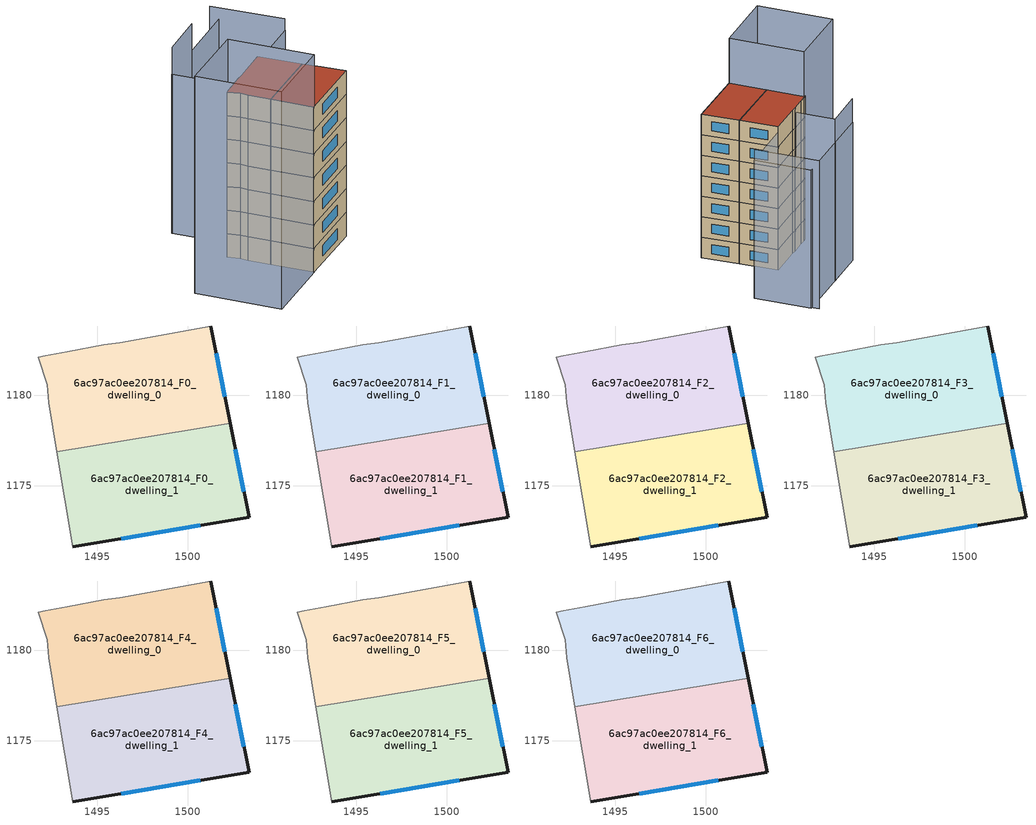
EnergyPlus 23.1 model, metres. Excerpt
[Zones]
6ac97ac0ee207814_F0_dwelling_0
 floor ground (EU_floor_Construction): 1501.26,1183.77 1502.32,1178.45 1492.79,1176.88 1492.35,1179.57 1492.25,1180.57 1491.75,1182.07 1492.15,1182.17 1493.35,1182.37 1495.35,1182.77 1496.25,1182.87 z0
 wall outside (EU_wall_Construction): 1502.32,1178.45 1501.26,1183.77 z0:3
 wall adiabatic (EU_wall_Construction): 1501.26,1183.77 1496.25,1182.87 1495.35,1182.77 1493.35,1182.37 1492.15,1182.17 1491.75,1182.07 1492.25,1180.57 1492.35,1179.57 1492.79,1176.88 z0:3
 wall to 6ac97ac0ee207814_F0_dwelling_1 (EU_wall_Construction): 1492.79,1176.88 1502.32,1178.45 z0:3
 window (EU_Window_Construction): 1502.03,1179.91 1501.55,1182.31 z0.83:2.17
6ac97ac0ee207814_F0_dwelling_1
 floor ground (EU_floor_Construction): 1502.32,1178.45 1503.36,1173.26 1493.65,1171.67 1492.79,1176.88 z0
 wall outside (EU_wall_Construction): 1493.65,1171.67 1503.36,1173.26 1502.32,1178.45 z0:3
 wall adiabatic (EU_wall_Construction): 1492.79,1176.88 1493.65,1171.67 z0:3
 window (EU_Window_Construction): 1496.32,1172.11 1500.69,1172.82 / 1503.07,1174.69 1502.61,1177.02 z0.83:2.17
6ac97ac0ee207814_F1_dwelling_0
 floor to 6ac97ac0ee207814_F0_dwelling_0 (EU_floor_Construction): 1501.26,1183.77 1502.32,1178.45 1492.79,1176.88 1492.35,1179.57 1492.25,1180.57 1491.75,1182.07 1492.15,1182.17 1493.35,1182.37 1495.35,1182.77 1496.25,1182.87 z3
 wall outside (EU_wall_Construction): 1502.32,1178.45 1501.26,1183.77 z3:6
 wall adiabatic (EU_wall_Construction): 1501.26,1183.77 1496.25,1182.87 1495.35,1182.77 1493.35,1182.37 1492.15,1182.17 1491.75,1182.07 1492.25,1180.57 1492.35,1179.57 1492.79,1176.88 z3:6
 wall to 6ac97ac0ee207814_F1_dwelling_1 (EU_wall_Construction): 1492.79,1176.88 1502.32,1178.45 z3:6
 window (EU_Window_Construction): 1502.03,1179.91 1501.55,1182.31 z3.83:5.17
6ac97ac0ee207814_F1_dwelling_1
 floor to 6ac97ac0ee207814_F0_dwelling_1 (EU_floor_Construction): 1502.32,1178.45 1503.36,1173.26 1493.65,1171.67 1492.79,1176.88 z3
 wall outside (EU_wall_Construction): 1493.65,1171.67 1503.36,1173.26 1502.32,1178.45 z3:6
 wall adiabatic (EU_wall_Construction): 1492.79,1176.88 1493.65,1171.67 z3:6
 window (EU_Window_Construction): 1496.32,1172.11 1500.69,1172.82 / 1503.07,1174.69 1502.61,1177.02 z3.83:5.17
6ac97ac0ee207814_F2_dwelling_0
 floor to 6ac97ac0ee207814_F1_dwelling_0 (EU_floor_Construction): 1501.26,1183.77 1502.32,1178.45 1492.79,1176.88 1492.35,1179.57 1492.25,1180.57 1491.75,1182.07 1492.15,1182.17 1493.35,1182.37 1495.35,1182.77 1496.25,1182.87 z6
 wall outside (EU_wall_Construction): 1502.32,1178.45 1501.26,1183.77 z6:9
 wall adiabatic (EU_wall_Construction): 1501.26,1183.77 1496.25,1182.87 1495.35,1182.77 1493.35,1182.37 1492.15,1182.17 1491.75,1182.07 1492.25,1180.57 1492.35,1179.57 1492.79,1176.88 z6:9
 wall to 6ac97ac0ee207814_F2_dwelling_1 (EU_wall_Construction): 1492.79,1176.88 1502.32,1178.45 z6:9
 window (EU_Window_Construction): 1502.03,1179.91 1501.55,1182.31 z6.83:8.17
6ac97ac0ee207814_F2_dwelling_1
 floor to 6ac97ac0ee207814_F1_dwelling_1 (EU_floor_Construction): 1502.32,1178.45 1503.36,1173.26 1493.65,1171.67 1492.79,1176.88 z6
 wall outside (EU_wall_Construction): 1493.65,1171.67 1503.36,1173.26 1502.32,1178.45 z6:9
 wall adiabatic (EU_wall_Construction): 1492.79,1176.88 1493.65,1171.67 z6:9
 window (EU_Window_Construction): 1496.32,1172.11 1500.69,1172.82 / 1503.07,1174.69 1502.61,1177.02 z6.83:8.17
6ac97ac0ee207814_F3_dwelling_0
 floor to 6ac97ac0ee207814_F2_dwelling_0 (EU_floor_Construction): 1501.26,1183.77 1502.32,1178.45 1492.79,1176.88 1492.35,1179.57 1492.25,1180.57 1491.75,1182.07 1492.15,1182.17 1493.35,1182.37 1495.35,1182.77 1496.25,1182.87 z9
 wall outside (EU_wall_Construction): 1502.32,1178.45 1501.26,1183.77 z9:12
 wall adiabatic (EU_wall_Construction): 1501.26,1183.77 1496.25,1182.87 1495.35,1182.77 1493.35,1182.37 1492.15,1182.17 1491.75,1182.07 1492.25,1180.57 1492.35,1179.57 1492.79,1176.88 z9:12
 wall to 6ac97ac0ee207814_F3_dwelling_1 (EU_wall_Construction): 1492.79,1176.88 1502.32,1178.45 z9:12
 window (EU_Window_Construction): 1502.03,1179.91 1501.55,1182.31 z9.83:11.17
6ac97ac0ee207814_F3_dwelling_1
 floor to 6ac97ac0ee207814_F2_dwelling_1 (EU_floor_Construction): 1502.32,1178.45 1503.36,1173.26 1493.65,1171.67 1492.79,1176.88 z9
 wall outside (EU_wall_Construction): 1493.65,1171.67 1503.36,1173.26 1502.32,1178.45 z9:12
 wall adiabatic (EU_wall_Construction): 1492.79,1176.88 1493.65,1171.67 z9:12
 window (EU_Window_Construction): 1496.32,1172.11 1500.69,1172.82 / 1503.07,1174.69 1502.61,1177.02 z9.83:11.17
6ac97ac0ee207814_F4_dwelling_0
 floor to 6ac97ac0ee207814_F3_dwelling_0 (EU_floor_Construction): 1501.26,1183.77 1502.32,1178.45 1492.79,1176.88 1492.35,1179.57 1492.25,1180.57 1491.75,1182.07 1492.15,1182.17 1493.35,1182.37 1495.35,1182.77 1496.25,1182.87 z12
 wall outside (EU_wall_Construction): 1502.32,1178.45 1501.26,1183.77 z12:15
 wall adiabatic (EU_wall_Construction): 1501.26,1183.77 1496.25,1182.87 1495.35,1182.77 1493.35,1182.37 1492.15,1182.17 1491.75,1182.07 1492.25,1180.57 1492.35,1179.57 1492.79,1176.88 z12:15
 wall to 6ac97ac0ee207814_F4_dwelling_1 (EU_wall_Construction): 1492.79,1176.88 1502.32,1178.45 z12:15
 window (EU_Window_Construction): 1502.03,1179.91 1501.55,1182.31 z12.83:14.17
6ac97ac0ee207814_F4_dwelling_1
 floor to 6ac97ac0ee207814_F3_dwelling_1 (EU_floor_Construction): 1502.32,1178.45 1503.36,1173.26 1493.65,1171.67 1492.79,1176.88 z12
 wall outside (EU_wall_Construction): 1493.65,1171.67 1503.36,1173.26 1502.32,1178.45 z12:15
 wall adiabatic (EU_wall_Construction): 1492.79,1176.88 1493.65,1171.67 z12:15
 window (EU_Window_Construction): 1496.32,1172.11 1500.69,1172.82 / 1503.07,1174.69 1502.61,1177.02 z12.83:14.17
6ac97ac0ee207814_F5_dwelling_0
 floor to 6ac97ac0ee207814_F4_dwelling_0 (EU_floor_Construction): 1501.26,1183.77 1502.32,1178.45 1492.79,1176.88 1492.35,1179.57 1492.25,1180.57 1491.75,1182.07 1492.15,1182.17 1493.35,1182.37 1495.35,1182.77 1496.25,1182.87 z15
 wall outside (EU_wall_Construction): 1502.32,1178.45 1501.26,1183.77 z15:18
 wall adiabatic (EU_wall_Construction): 1501.26,1183.77 1496.25,1182.87 1495.35,1182.77 1493.35,1182.37 1492.15,1182.17 1491.75,1182.07 1492.25,1180.57 1492.35,1179.57 1492.79,1176.88 z15:18
 wall to 6ac97ac0ee207814_F5_dwelling_1 (EU_wall_Construction): 1492.79,1176.88 1502.32,1178.45 z15:18
 window (EU_Window_Construction): 1502.03,1179.91 1501.55,1182.31 z15.83:17.17
6ac97ac0ee207814_F5_dwelling_1
 floor to 6ac97ac0ee207814_F4_dwelling_1 (EU_floor_Construction): 1502.32,1178.45 1503.36,1173.26 1493.65,1171.67 1492.79,1176.88 z15
 wall outside (EU_wall_Construction): 1493.65,1171.67 1503.36,1173.26 1502.32,1178.45 z15:18
 wall adiabatic (EU_wall_Construction): 1492.79,1176.88 1493.65,1171.67 z15:18
 window (EU_Window_Construction): 1496.32,1172.11 1500.69,1172.82 / 1503.07,1174.69 1502.61,1177.02 z15.83:17.17
6ac97ac0ee207814_F6_dwelling_0
 floor to 6ac97ac0ee207814_F5_dwelling_0 (EU_floor_Construction): 1501.26,1183.77 1502.32,1178.45 1492.79,1176.88 1492.35,1179.57 1492.25,1180.57 1491.75,1182.07 1492.15,1182.17 1493.35,1182.37 1495.35,1182.77 1496.25,1182.87 z18
 wall outside (EU_wall_Construction): 1502.32,1178.45 1501.26,1183.77 z18:21
 wall adiabatic (EU_wall_Construction): 1501.26,1183.77 1496.25,1182.87 1495.35,1182.77 1493.35,1182.37 1492.15,1182.17 1491.75,1182.07 1492.25,1180.57 1492.35,1179.57 1492.79,1176.88 z18:21
 wall to 6ac97ac0ee207814_F6_dwelling_1 (EU_wall_Construction): 1492.79,1176.88 1502.32,1178.45 z18:21
 window (EU_Window_Construction): 1502.03,1179.91 1501.55,1182.31 z18.83:20.17
 roof outside (EU_roof_Construction): 1502.32,1178.45 1501.26,1183.77 1496.25,1182.87 1495.35,1182.77 1493.35,1182.37 1492.15,1182.17 1491.75,1182.07 1492.25,1180.57 1492.35,1179.57 1492.79,1176.88 z21
6ac97ac0ee207814_F6_dwelling_1
 floor to 6ac97ac0ee207814_F5_dwelling_1 (EU_floor_Construction): 1502.32,1178.45 1503.36,1173.26 1493.65,1171.67 1492.79,1176.88 z18
 wall outside (EU_wall_Construction): 1493.65,1171.67 1503.36,1173.26 1502.32,1178.45 z18:21
 wall adiabatic (EU_wall_Construction): 1492.79,1176.88 1493.65,1171.67 z18:21
 window (EU_Window_Construction): 1496.32,1172.11 1500.69,1172.82 / 1503.07,1174.69 1502.61,1177.02 z18.83:20.17
 roof outside (EU_roof_Construction): 1503.36,1173.26 1502.32,1178.45 1492.79,1176.88 1493.65,1171.67 z21
shading: 1482.13,1180.45 1491.99,1182.11 / 1491.99,1182.11 1493.75,1171.68 / 1493.75,1171.68 1483.89,1170.02 / 1483.89,1170.02 1482.13,1180.45 z0:27.6; 1482.79,1178.9 1484.24,1170.17 z0:20.4; 1509.87,1185.31 1495.15,1182.68 / 1495.15,1182.68 1493.74,1190.57 / 1493.74,1190.57 1508.46,1193.2 / 1508.46,1193.2 1509.87,1185.31 z0:20.2; 1509.66,1185.27 1508.08,1194.19 z0:21.7; 1499.98,1191.68 1493.73,1190.47 z0:23.6
[Building]
EU S2 Campaign: North Axis=0; Terrain=City; Solar Distribution=FullExterior
[Site:Location]
Lyon-Bron: Latitude=45.75; Longitude=5; Time Zone=1; Elevation=198
[SizingPeriod:WeatherFileDays]
AnnualSizingPeriod: Begin Month=1; Begin Day of Month=1; End Month=12; End Day of Month=31; Day of Week for Start Day=Monday; Use Weather File Daylight Saving Period=No; Use Weather File Rain and Snow Indicators=No
[MATERIAL]
EU_InternalMass_Material: Roughness=MediumRough; Thickness=0.1; Conductivity=1; Density=1800; Specific Heat=900; Thermal Absorptance=0.9; Solar Absorptance=0.7; Visible Absorptance=0.7
[MATERIAL:NOMASS] Roughness=MediumRough; Thermal Absorptance=0.9; Solar Absorptance=0.7; Visible Absorptance=0.7
Name | Thermal Resistance
EU_wall_NoMass | 0.87146
EU_roof_NoMass | 0.842276
EU_floor_NoMass | 0.496999
[WINDOWMATERIAL:SIMPLEGLAZINGSYSTEM]
EU_Window_SimpleGlazing: UFactor=2.2525; Solar Heat Gain Coefficient=0.76; Visible Transmittance=0.76
[CONSTRUCTION]
EU_wall_Construction: EU_wall_NoMass
EU_roof_Construction: EU_roof_NoMass
EU_floor_Construction: EU_floor_NoMass
EU_Window_Construction: EU_Window_SimpleGlazing
EU_InternalMass_Construction: EU_InternalMass_Material
[ZONE] Type=1; Multiplier=1; Ceiling Height=autocalculate; Floor Area=autocalculate; Part of Total Floor Area=Yes
Name | Volume
6ac97ac0ee207814_F0_dwelling_0; 6ac97ac0ee207814_F1_dwelling_0; 6ac97ac0ee207814_F2_dwelling_0; 6ac97ac0ee207814_F3_dwelling_0; 6ac97ac0ee207814_F4_dwelling_0; 6ac97ac0ee207814_F5_dwelling_0; 6ac97ac0ee207814_F6_dwelling_0 | 154.433
6ac97ac0ee207814_F0_dwelling_1 | 154.437
6ac97ac0ee207814_F1_dwelling_1; 6ac97ac0ee207814_F2_dwelling_1; 6ac97ac0ee207814_F3_dwelling_1; 6ac97ac0ee207814_F4_dwelling_1; 6ac97ac0ee207814_F5_dwelling_1; 6ac97ac0ee207814_F6_dwelling_1 | 154.436
[INTERNALMASS] Construction=EU_InternalMass_Construction
Name | Zone or ZoneList | Surface Area
6ac97ac0ee207814_F0_dwelling_0_EU_InternalMass | 6ac97ac0ee207814_F0_dwelling_0 | 51.4779
6ac97ac0ee207814_F0_dwelling_1_EU_InternalMass | 6ac97ac0ee207814_F0_dwelling_1 | 51.4788
6ac97ac0ee207814_F1_dwelling_0_EU_InternalMass | 6ac97ac0ee207814_F1_dwelling_0 | 51.4779
6ac97ac0ee207814_F1_dwelling_1_EU_InternalMass | 6ac97ac0ee207814_F1_dwelling_1 | 51.4788
6ac97ac0ee207814_F2_dwelling_0_EU_InternalMass | 6ac97ac0ee207814_F2_dwelling_0 | 51.4779
6ac97ac0ee207814_F2_dwelling_1_EU_InternalMass | 6ac97ac0ee207814_F2_dwelling_1 | 51.4788
6ac97ac0ee207814_F3_dwelling_0_EU_InternalMass | 6ac97ac0ee207814_F3_dwelling_0 | 51.4779
6ac97ac0ee207814_F3_dwelling_1_EU_InternalMass | 6ac97ac0ee207814_F3_dwelling_1 | 51.4788
6ac97ac0ee207814_F4_dwelling_0_EU_InternalMass | 6ac97ac0ee207814_F4_dwelling_0 | 51.4779
6ac97ac0ee207814_F4_dwelling_1_EU_InternalMass | 6ac97ac0ee207814_F4_dwelling_1 | 51.4788
6ac97ac0ee207814_F5_dwelling_0_EU_InternalMass | 6ac97ac0ee207814_F5_dwelling_0 | 51.4779
6ac97ac0ee207814_F5_dwelling_1_EU_InternalMass | 6ac97ac0ee207814_F5_dwelling_1 | 51.4788
6ac97ac0ee207814_F6_dwelling_0_EU_InternalMass | 6ac97ac0ee207814_F6_dwelling_0 | 51.4779
6ac97ac0ee207814_F6_dwelling_1_EU_InternalMass | 6ac97ac0ee207814_F6_dwelling_1 | 51.4788
[OTHEREQUIPMENT] Fuel Type=Electricity; Design Level Calculation Method=Watts/Area; Power per Zone Floor Area=1; Fraction Latent=0; Fraction Radiant=0; Fraction Lost=0; Carbon Dioxide Generation Rate=0; EndUse Subcategory=EU_Step8_InternalGains
Name | Zone or ZoneList or Space or SpaceList | Schedule
EU_Step8_InternalGain_6ac97ac0ee207814_F0_dwelling_0_f000 | 6ac97ac0ee207814_F0_dwelling_0 | EU_Step8_GainSchedule_6ac97ac0ee207814_F0_dwelling_0_f000
EU_Step8_InternalGain_6ac97ac0ee207814_F0_dwelling_1_f000 | 6ac97ac0ee207814_F0_dwelling_1 | EU_Step8_GainSchedule_6ac97ac0ee207814_F0_dwelling_1_f000
EU_Step8_InternalGain_6ac97ac0ee207814_F1_dwelling_0_f000 | 6ac97ac0ee207814_F1_dwelling_0 | EU_Step8_GainSchedule_6ac97ac0ee207814_F1_dwelling_0_f000
EU_Step8_InternalGain_6ac97ac0ee207814_F1_dwelling_1_f000 | 6ac97ac0ee207814_F1_dwelling_1 | EU_Step8_GainSchedule_6ac97ac0ee207814_F1_dwelling_1_f000
EU_Step8_InternalGain_6ac97ac0ee207814_F2_dwelling_0_f000 | 6ac97ac0ee207814_F2_dwelling_0 | EU_Step8_GainSchedule_6ac97ac0ee207814_F2_dwelling_0_f000
EU_Step8_InternalGain_6ac97ac0ee207814_F2_dwelling_1_f000 | 6ac97ac0ee207814_F2_dwelling_1 | EU_Step8_GainSchedule_6ac97ac0ee207814_F2_dwelling_1_f000
EU_Step8_InternalGain_6ac97ac0ee207814_F3_dwelling_0_f000 | 6ac97ac0ee207814_F3_dwelling_0 | EU_Step8_GainSchedule_6ac97ac0ee207814_F3_dwelling_0_f000
EU_Step8_InternalGain_6ac97ac0ee207814_F3_dwelling_1_f000 | 6ac97ac0ee207814_F3_dwelling_1 | EU_Step8_GainSchedule_6ac97ac0ee207814_F3_dwelling_1_f000
EU_Step8_InternalGain_6ac97ac0ee207814_F4_dwelling_0_f000 | 6ac97ac0ee207814_F4_dwelling_0 | EU_Step8_GainSchedule_6ac97ac0ee207814_F4_dwelling_0_f000
EU_Step8_InternalGain_6ac97ac0ee207814_F4_dwelling_1_f000 | 6ac97ac0ee207814_F4_dwelling_1 | EU_Step8_GainSchedule_6ac97ac0ee207814_F4_dwelling_1_f000
EU_Step8_InternalGain_6ac97ac0ee207814_F5_dwelling_0_f000 | 6ac97ac0ee207814_F5_dwelling_0 | EU_Step8_GainSchedule_6ac97ac0ee207814_F5_dwelling_0_f000
EU_Step8_InternalGain_6ac97ac0ee207814_F5_dwelling_1_f000 | 6ac97ac0ee207814_F5_dwelling_1 | EU_Step8_GainSchedule_6ac97ac0ee207814_F5_dwelling_1_f000
EU_Step8_InternalGain_6ac97ac0ee207814_F6_dwelling_0_f000 | 6ac97ac0ee207814_F6_dwelling_0 | EU_Step8_GainSchedule_6ac97ac0ee207814_F6_dwelling_0_f000
EU_Step8_InternalGain_6ac97ac0ee207814_F6_dwelling_1_f000 | 6ac97ac0ee207814_F6_dwelling_1 | EU_Step8_GainSchedule_6ac97ac0ee207814_F6_dwelling_1_f000
[ZONEVENTILATION:DESIGNFLOWRATE] Schedule=EU_AlwaysOn; Design Flow Rate Calculation Method=AirChanges/Hour; Air Changes per Hour=0.425; Ventilation Type=Natural; Fan Pressure Rise=0; Fan Total Efficiency=1; Constant Term Coefficient=1; Temperature Term Coefficient=0; Velocity Term Coefficient=0; Velocity Squared Term Coefficient=0; Minimum Indoor Temperature=-100; Maximum Indoor Temperature=100; Delta Temperature=-100; Minimum Outdoor Temperature=-100; Maximum Outdoor Temperature=100; Maximum Wind Speed=40
Name | Zone or ZoneList or Space or SpaceList
EU_ConstantAir_6ac97ac0ee207814_F0_dwelling_0 | 6ac97ac0ee207814_F0_dwelling_0
EU_ConstantAir_6ac97ac0ee207814_F0_dwelling_1 | 6ac97ac0ee207814_F0_dwelling_1
EU_ConstantAir_6ac97ac0ee207814_F1_dwelling_0 | 6ac97ac0ee207814_F1_dwelling_0
EU_ConstantAir_6ac97ac0ee207814_F1_dwelling_1 | 6ac97ac0ee207814_F1_dwelling_1
EU_ConstantAir_6ac97ac0ee207814_F2_dwelling_0 | 6ac97ac0ee207814_F2_dwelling_0
EU_ConstantAir_6ac97ac0ee207814_F2_dwelling_1 | 6ac97ac0ee207814_F2_dwelling_1
EU_ConstantAir_6ac97ac0ee207814_F3_dwelling_0 | 6ac97ac0ee207814_F3_dwelling_0
EU_ConstantAir_6ac97ac0ee207814_F3_dwelling_1 | 6ac97ac0ee207814_F3_dwelling_1
EU_ConstantAir_6ac97ac0ee207814_F4_dwelling_0 | 6ac97ac0ee207814_F4_dwelling_0
EU_ConstantAir_6ac97ac0ee207814_F4_dwelling_1 | 6ac97ac0ee207814_F4_dwelling_1
EU_ConstantAir_6ac97ac0ee207814_F5_dwelling_0 | 6ac97ac0ee207814_F5_dwelling_0
EU_ConstantAir_6ac97ac0ee207814_F5_dwelling_1 | 6ac97ac0ee207814_F5_dwelling_1
EU_ConstantAir_6ac97ac0ee207814_F6_dwelling_0 | 6ac97ac0ee207814_F6_dwelling_0
EU_ConstantAir_6ac97ac0ee207814_F6_dwelling_1 | 6ac97ac0ee207814_F6_dwelling_1
[HVACTEMPLATE:THERMOSTAT] Constant Heating Setpoint=20; Constant Cooling Setpoint=50
EU_HeatOnly_6ac97ac0ee207814_F0_dwelling_0; EU_HeatOnly_6ac97ac0ee207814_F0_dwelling_1; EU_HeatOnly_6ac97ac0ee207814_F1_dwelling_0; EU_HeatOnly_6ac97ac0ee207814_F1_dwelling_1; EU_HeatOnly_6ac97ac0ee207814_F2_dwelling_0; EU_HeatOnly_6ac97ac0ee207814_F2_dwelling_1; EU_HeatOnly_6ac97ac0ee207814_F3_dwelling_0; EU_HeatOnly_6ac97ac0ee207814_F3_dwelling_1; EU_HeatOnly_6ac97ac0ee207814_F4_dwelling_0; EU_HeatOnly_6ac97ac0ee207814_F4_dwelling_1; EU_HeatOnly_6ac97ac0ee207814_F5_dwelling_0; EU_HeatOnly_6ac97ac0ee207814_F5_dwelling_1; EU_HeatOnly_6ac97ac0ee207814_F6_dwelling_0; EU_HeatOnly_6ac97ac0ee207814_F6_dwelling_1
[HVACTEMPLATE:ZONE:IDEALLOADSAIRSYSTEM] System Availability Schedule=EU_AlwaysOn; Maximum Heating Supply Air Temperature=50; Minimum Cooling Supply Air Temperature=13; Maximum Heating Supply Air Humidity Ratio=0.0156; Minimum Cooling Supply Air Humidity Ratio=0.0077; Heating Limit=NoLimit; Cooling Limit=NoLimit; Heating Availability Schedule=EU_AlwaysOn; Cooling Availability Schedule=EU_CoolingOff; Dehumidification Control Type=ConstantSensibleHeatRatio; Cooling Sensible Heat Ratio=0.7; Dehumidification Setpoint=60; Humidification Control Type=None; Humidification Setpoint=30; Outdoor Air Method=None; Outdoor Air Flow Rate per Person=0.00944; Outdoor Air Flow Rate per Zone Floor Area=0; Outdoor Air Flow Rate per Zone=0; Demand Controlled Ventilation Type=None; Outdoor Air Economizer Type=NoEconomizer; Heat Recovery Type=None; Sensible Heat Recovery Effectiveness=0.7; Latent Heat Recovery Effectiveness=0.65
Name | Template Thermostat
6ac97ac0ee207814_F0_dwelling_0 | EU_HeatOnly_6ac97ac0ee207814_F0_dwelling_0
6ac97ac0ee207814_F0_dwelling_1 | EU_HeatOnly_6ac97ac0ee207814_F0_dwelling_1
6ac97ac0ee207814_F1_dwelling_0 | EU_HeatOnly_6ac97ac0ee207814_F1_dwelling_0
6ac97ac0ee207814_F1_dwelling_1 | EU_HeatOnly_6ac97ac0ee207814_F1_dwelling_1
6ac97ac0ee207814_F2_dwelling_0 | EU_HeatOnly_6ac97ac0ee207814_F2_dwelling_0
6ac97ac0ee207814_F2_dwelling_1 | EU_HeatOnly_6ac97ac0ee207814_F2_dwelling_1
6ac97ac0ee207814_F3_dwelling_0 | EU_HeatOnly_6ac97ac0ee207814_F3_dwelling_0
6ac97ac0ee207814_F3_dwelling_1 | EU_HeatOnly_6ac97ac0ee207814_F3_dwelling_1
6ac97ac0ee207814_F4_dwelling_0 | EU_HeatOnly_6ac97ac0ee207814_F4_dwelling_0
6ac97ac0ee207814_F4_dwelling_1 | EU_HeatOnly_6ac97ac0ee207814_F4_dwelling_1
6ac97ac0ee207814_F5_dwelling_0 | EU_HeatOnly_6ac97ac0ee207814_F5_dwelling_0
6ac97ac0ee207814_F5_dwelling_1 | EU_HeatOnly_6ac97ac0ee207814_F5_dwelling_1
6ac97ac0ee207814_F6_dwelling_0 | EU_HeatOnly_6ac97ac0ee207814_F6_dwelling_0
6ac97ac0ee207814_F6_dwelling_1 | EU_HeatOnly_6ac97ac0ee207814_F6_dwelling_1
[SIZING:ZONE] Zone Cooling Design Supply Air Temperature Input Method=SupplyAirTemperature; Zone Cooling Design Supply Air Temperature=13; Zone Heating Design Supply Air Temperature Input Method=SupplyAirTemperature; Zone Heating Design Supply Air Temperature=50; Zone Cooling Design Supply Air Humidity Ratio=0.008; Zone Heating Design Supply Air Humidity Ratio=0.008; Cooling Design Air Flow Method=DesignDay; Cooling Design Air Flow Rate=0; Cooling Minimum Air Flow per Zone Floor Area=0.000762; Cooling Minimum Air Flow=0; Cooling Minimum Air Flow Fraction=0.2; Heating Design Air Flow Method=DesignDay; Heating Design Air Flow Rate=0; Heating Maximum Air Flow per Zone Floor Area=0.002032; Heating Maximum Air Flow=0.141576; Heating Maximum Air Flow Fraction=0.3; Account for Dedicated Outdoor Air System=No; Dedicated Outdoor Air System Control Strategy=NeutralSupplyAir; Dedicated Outdoor Air Low Setpoint Temperature for Design=autosize; Dedicated Outdoor Air High Setpoint Temperature for Design=autosize; Zone Load Sizing Method=Sensible Load Only No Latent Load; Zone Latent Cooling Design Supply Air Humidity Ratio Input Method=HumidityRatioDifference; Zone Cooling Design Supply Air Humidity Ratio Difference=0.005; Zone Latent Heating Design Supply Air Humidity Ratio Input Method=HumidityRatioDifference; Zone Humidification Design Supply Air Humidity Ratio Difference=0.005
6ac97ac0ee207814_F0_dwelling_0; 6ac97ac0ee207814_F0_dwelling_1; 6ac97ac0ee207814_F1_dwelling_0; 6ac97ac0ee207814_F1_dwelling_1; 6ac97ac0ee207814_F2_dwelling_0; 6ac97ac0ee207814_F2_dwelling_1; 6ac97ac0ee207814_F3_dwelling_0; 6ac97ac0ee207814_F3_dwelling_1; 6ac97ac0ee207814_F4_dwelling_0; 6ac97ac0ee207814_F4_dwelling_1; 6ac97ac0ee207814_F5_dwelling_0; 6ac97ac0ee207814_F5_dwelling_1; 6ac97ac0ee207814_F6_dwelling_0; 6ac97ac0ee207814_F6_dwelling_1
[SCHEDULE:CONSTANT]
Name | Hourly Value
EU_AlwaysOn | 1
EU_CoolingOff | 0
[SCHEDULE:FILE] Column Number=1; Rows to Skip at Top=0; Number of Hours of Data=8760; Column Separator=Comma; Interpolate to Timestep=No; Minutes per Item=60; Adjust Schedule for Daylight Savings=Yes
Name | File
EU_Step8_GainSchedule_6ac97ac0ee207814_F0_dwelling_0_f000 | ../../schedules/6ac97ac0ee207814/6ac97ac0ee207814_F0_dwelling_0_f000_gain.csv
EU_Step8_GainSchedule_6ac97ac0ee207814_F0_dwelling_1_f000 | ../../schedules/6ac97ac0ee207814/6ac97ac0ee207814_F0_dwelling_1_f000_gain.csv
EU_Step8_GainSchedule_6ac97ac0ee207814_F1_dwelling_0_f000 | ../../schedules/6ac97ac0ee207814/6ac97ac0ee207814_F1_dwelling_0_f000_gain.csv
EU_Step8_GainSchedule_6ac97ac0ee207814_F1_dwelling_1_f000 | ../../schedules/6ac97ac0ee207814/6ac97ac0ee207814_F1_dwelling_1_f000_gain.csv
EU_Step8_GainSchedule_6ac97ac0ee207814_F2_dwelling_0_f000 | ../../schedules/6ac97ac0ee207814/6ac97ac0ee207814_F2_dwelling_0_f000_gain.csv
EU_Step8_GainSchedule_6ac97ac0ee207814_F2_dwelling_1_f000 | ../../schedules/6ac97ac0ee207814/6ac97ac0ee207814_F2_dwelling_1_f000_gain.csv
EU_Step8_GainSchedule_6ac97ac0ee207814_F3_dwelling_0_f000 | ../../schedules/6ac97ac0ee207814/6ac97ac0ee207814_F3_dwelling_0_f000_gain.csv
EU_Step8_GainSchedule_6ac97ac0ee207814_F3_dwelling_1_f000 | ../../schedules/6ac97ac0ee207814/6ac97ac0ee207814_F3_dwelling_1_f000_gain.csv
EU_Step8_GainSchedule_6ac97ac0ee207814_F4_dwelling_0_f000 | ../../schedules/6ac97ac0ee207814/6ac97ac0ee207814_F4_dwelling_0_f000_gain.csv
EU_Step8_GainSchedule_6ac97ac0ee207814_F4_dwelling_1_f000 | ../../schedules/6ac97ac0ee207814/6ac97ac0ee207814_F4_dwelling_1_f000_gain.csv
EU_Step8_GainSchedule_6ac97ac0ee207814_F5_dwelling_0_f000 | ../../schedules/6ac97ac0ee207814/6ac97ac0ee207814_F5_dwelling_0_f000_gain.csv
EU_Step8_GainSchedule_6ac97ac0ee207814_F5_dwelling_1_f000 | ../../schedules/6ac97ac0ee207814/6ac97ac0ee207814_F5_dwelling_1_f000_gain.csv
EU_Step8_GainSchedule_6ac97ac0ee207814_F6_dwelling_0_f000 | ../../schedules/6ac97ac0ee207814/6ac97ac0ee207814_F6_dwelling_0_f000_gain.csv
EU_Step8_GainSchedule_6ac97ac0ee207814_F6_dwelling_1_f000 | ../../schedules/6ac97ac0ee207814/6ac97ac0ee207814_F6_dwelling_1_f000_gain.csv
